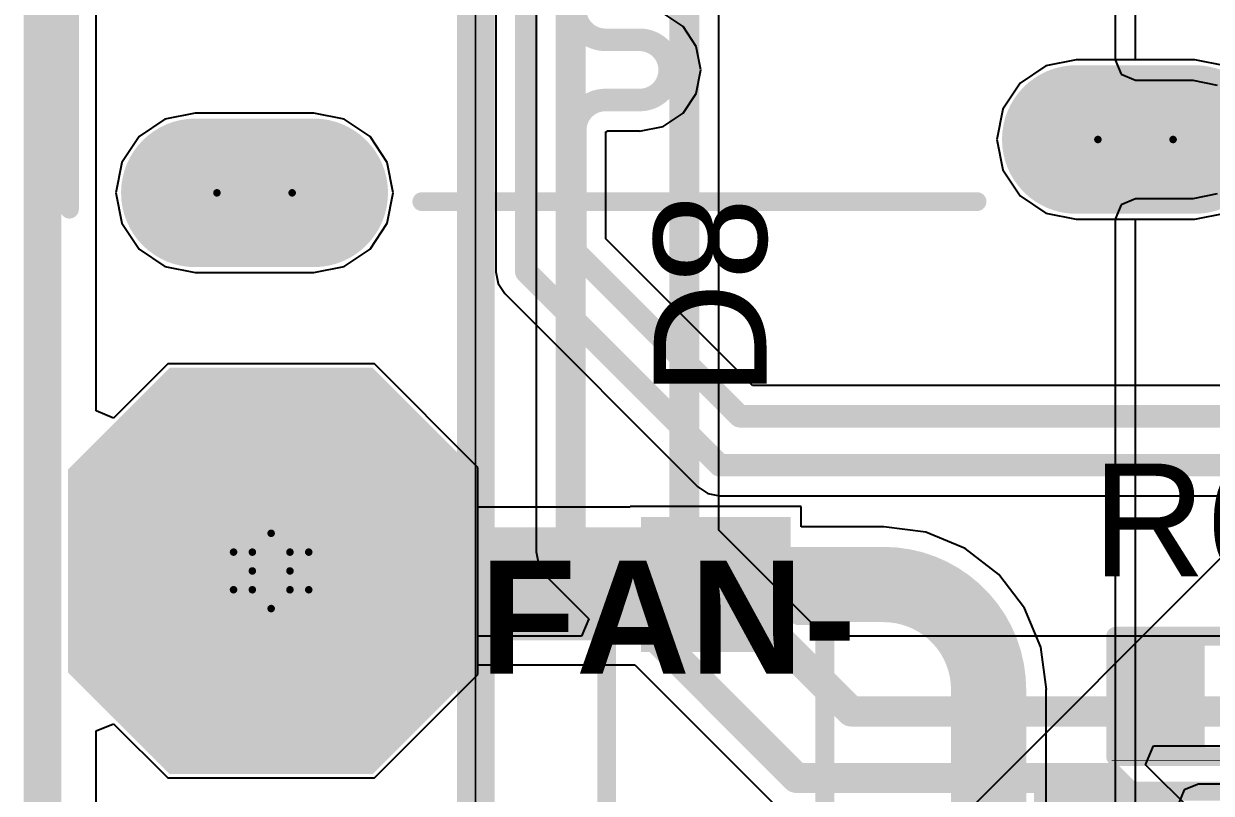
# Model space of a CAD drawing. Header units: inches. Extents: x -6 to 5433, y -4 to 5447.
# Drawn here: x -5.55 to 2.47, y 12.01 to 17.21 of the extents above; entities that cross this region are included whole.
import ezdxf

# ---------------------------------------------------------------- set-up
doc = ezdxf.new("R2010")
doc.units = ezdxf.units.IN
for name, color, linetype in [('Board_outline', 216, 'Continuous'), ('Bottom Layer', 5, 'Continuous'), ('Bottom Overlay', 54, 'Continuous'), ('Bottom Paste', 16, 'Continuous'), ('Bottom Solder', 6, 'Continuous'), ('Drill Drawing', 1, 'Continuous'), ('Ground', 16, 'Continuous'), ('Mechanical 4', 56, 'Continuous'), ('Multi-Layer', 9, 'Continuous'), ('Pad Holes', 156, 'Continuous'), ('Power', 76, 'Continuous'), ('Top Layer', 1, 'Continuous'), ('Top Overlay', 2, 'Continuous'), ('Top Paste', 8, 'Continuous'), ('Top Solder', 216, 'Continuous')]:
    doc.layers.add(name, color=color, linetype=linetype)
doc.styles.add('Arial', font='', dxfattribs={"height": 0.2})
doc.styles.add('Arial_Bold', font='', dxfattribs={"height": 0.2})
doc.styles.get('Arial').set_extended_font_data('Arial')
doc.styles.get('Arial_Bold').set_extended_font_data('Arial', bold=True)

# ---------------------------------------------------------------- blocks, each defined once
blk = doc.blocks.new('SOD_323_B_14')
at = {"layer": 'Bottom Layer'}
for points in [[(-0.75, -0.45), (-1.55, -0.45), (-1.55, 0.45), (-0.75, 0.45)], [(1.55, -0.45), (0.75, -0.45), (0.75, 0.45), (1.55, 0.45)]]:
    blk.add_hatch(color=5, dxfattribs=at).paths.add_polyline_path(points)
at = {"layer": 'Bottom Overlay'}
for points in [[(-2.0061, 0.4826), (-0.9139, 0.4826), (-0.9139, 0.7874), (-2.0061, 0.7874)], [(-2.0061, -0.508), (-1.5743, -0.508), (-1.5743, 0.508), (-2.0061, 0.508)], [(-2.0061, -0.7874), (-0.9139, -0.7874), (-0.9139, -0.4826), (-2.0061, -0.4826)]]:
    blk.add_hatch(color=54, dxfattribs=at).paths.add_polyline_path(points)
at = {"layer": 'Bottom Paste'}
for points in [[(-0.75, -0.45), (-1.55, -0.45), (-1.55, 0.45), (-0.75, 0.45)], [(1.55, -0.45), (0.75, -0.45), (0.75, 0.45), (1.55, 0.45)]]:
    blk.add_hatch(color=16, dxfattribs=at).paths.add_polyline_path(points)
at = {"layer": 'Bottom Solder'}
for points in [[(-0.695, -0.505), (-1.605, -0.505), (-1.605, 0.505), (-0.695, 0.505)], [(1.605, -0.505), (0.695, -0.505), (0.695, 0.505), (1.605, 0.505)]]:
    blk.add_hatch(color=6, dxfattribs=at).paths.add_polyline_path(points)
at = {"layer": 'Bottom Overlay'}
for points in [[(-0.9144, 0.7366, 0.127, 0.127, 0), (0.9398, 0.7366, 0.127, 0.127, 0)], [(0.9398, 0.7366, 0.127, 0.127, 0), (0.9398, 0.5588, 0.127, 0.127, 0)], [(0.9398, -0.5588, 0.127, 0.127, 0), (0.9398, -0.7366, 0.127, 0.127, 0)], [(-0.9144, -0.7366, 0.127, 0.127, 0), (0.9398, -0.7366, 0.127, 0.127, 0)]]:
    blk.add_lwpolyline(points, format="xyseb", dxfattribs=at)
for points in [[(-0.9461, 0.7366, 0.0635, 0.0635, 1), (-0.8827, 0.7366, 0.0635, 0.0635, 1)], [(0.908, 0.7366, 0.0635, 0.0635, 1), (0.9715, 0.7366, 0.0635, 0.0635, 1)], [(0.908, 0.7366, 0.0635, 0.0635, 1), (0.9715, 0.7366, 0.0635, 0.0635, 1)], [(0.908, 0.5588, 0.0635, 0.0635, 1), (0.9715, 0.5588, 0.0635, 0.0635, 1)], [(0.908, -0.5588, 0.0635, 0.0635, 1), (0.9715, -0.5588, 0.0635, 0.0635, 1)], [(-0.9461, -0.7366, 0.0635, 0.0635, 1), (-0.8827, -0.7366, 0.0635, 0.0635, 1)], [(0.908, -0.7366, 0.0635, 0.0635, 1), (0.9715, -0.7366, 0.0635, 0.0635, 1)], [(0.908, -0.7366, 0.0635, 0.0635, 1), (0.9715, -0.7366, 0.0635, 0.0635, 1)]]:
    blk.add_lwpolyline(points, format="xyseb", close=True, dxfattribs=at)
blk = doc.blocks.new('TL3340AF160QG_33')
at = {"layer": 'Top Solder'}
blk.add_line((-1.71, 0.3751), (-5441.5052, 5436.5959), dxfattribs=at)
blk = doc.blocks.new('R___0402_58')
at = {"layer": 'Top Layer'}
for points in [[(-0.6985, -0.3175), (-0.6985, 0.3175), (-0.2413, 0.3175), (-0.2413, -0.3175)], [(0.2413, -0.3175), (0.2413, 0.3175), (0.6985, 0.3175), (0.6985, -0.3175)]]:
    blk.add_hatch(color=1, dxfattribs=at).paths.add_polyline_path(points)
at = {"layer": 'Top Paste'}
for points in [[(-0.6985, -0.3175), (-0.6985, 0.3175), (-0.2413, 0.3175), (-0.2413, -0.3175)], [(0.2413, -0.3175), (0.2413, 0.3175), (0.6985, 0.3175), (0.6985, -0.3175)]]:
    blk.add_hatch(color=8, dxfattribs=at).paths.add_polyline_path(points)
at = {"layer": 'Top Solder'}
for points in [[(-0.7535, -0.3725), (-0.7535, 0.3725), (-0.1863, 0.3725), (-0.1863, -0.3725)], [(0.1863, -0.3725), (0.1863, 0.3725), (0.7535, 0.3725), (0.7535, -0.3725)]]:
    blk.add_hatch(color=216, dxfattribs=at).paths.add_polyline_path(points)
at = {"layer": 'Top Overlay'}
for points in [[(-0.7874, 0.4064, 0.127, 0.127, 0), (0.7874, 0.4064, 0.127, 0.127, 0)], [(-0.7874, -0.4064, 0.127, 0.127, 0), (-0.7874, 0.4064, 0.127, 0.127, 0)], [(0.7874, -0.4064, 0.127, 0.127, 0), (0.7874, 0.4064, 0.127, 0.127, 0)], [(-0.7874, -0.4064, 0.127, 0.127, 0), (0.7874, -0.4064, 0.127, 0.127, 0)], [(-0.8128, -0.4318, 0.00323, 0.00323, 0), (0.8128, -0.4318, 0.00323, 0.00323, 0)]]:
    blk.add_lwpolyline(points, format="xyseb", dxfattribs=at)
for points in [[(-0.8191, 0.4064, 0.0635, 0.0635, 1), (-0.7556, 0.4064, 0.0635, 0.0635, 1)], [(-0.8191, 0.4064, 0.0635, 0.0635, 1), (-0.7556, 0.4064, 0.0635, 0.0635, 1)], [(0.7556, 0.4064, 0.0635, 0.0635, 1), (0.8191, 0.4064, 0.0635, 0.0635, 1)], [(0.7556, 0.4064, 0.0635, 0.0635, 1), (0.8191, 0.4064, 0.0635, 0.0635, 1)], [(-0.8191, -0.4064, 0.0635, 0.0635, 1), (-0.7556, -0.4064, 0.0635, 0.0635, 1)], [(-0.8191, -0.4064, 0.0635, 0.0635, 1), (-0.7556, -0.4064, 0.0635, 0.0635, 1)], [(0.7556, -0.4064, 0.0635, 0.0635, 1), (0.8191, -0.4064, 0.0635, 0.0635, 1)], [(0.7556, -0.4064, 0.0635, 0.0635, 1), (0.8191, -0.4064, 0.0635, 0.0635, 1)], [(-0.8136, -0.4318, 0.00161, 0.00161, 1), (-0.812, -0.4318, 0.00161, 0.00161, 1)], [(0.812, -0.4318, 0.00161, 0.00161, 1), (0.8136, -0.4318, 0.00161, 0.00161, 1)]]:
    blk.add_lwpolyline(points, format="xyseb", close=True, dxfattribs=at)
blk = doc.blocks.new('R___0603_68')
at = {"layer": 'Top Layer'}
for points in [[(-0.381, 0.4445), (-0.381, -0.4445), (-1.143, -0.4445), (-1.143, 0.4445)], [(1.143, 0.4445), (1.143, -0.4445), (0.381, -0.4445), (0.381, 0.4445)]]:
    blk.add_hatch(color=1, dxfattribs=at).paths.add_polyline_path(points)
at = {"layer": 'Top Paste'}
for points in [[(-0.381, 0.4445), (-0.381, -0.4445), (-1.143, -0.4445), (-1.143, 0.4445)], [(1.143, 0.4445), (1.143, -0.4445), (0.381, -0.4445), (0.381, 0.4445)]]:
    blk.add_hatch(color=8, dxfattribs=at).paths.add_polyline_path(points)
at = {"layer": 'Top Solder'}
for points in [[(-0.2794, 0.5461), (-0.2794, -0.5461), (-1.2446, -0.5461), (-1.2446, 0.5461)], [(1.2446, 0.5461), (1.2446, -0.5461), (0.2794, -0.5461), (0.2794, 0.5461)]]:
    blk.add_hatch(color=216, dxfattribs=at).paths.add_polyline_path(points)
at = {"layer": 'Top Overlay'}
for points in [[(-1.2192, 0.5334, 0.127, 0.127, 0), (-1.2192, -0.5334, 0.127, 0.127, 0)], [(1.2192, 0.5334, 0.127, 0.127, 0), (-1.2192, 0.5334, 0.127, 0.127, 0)], [(1.2192, 0.5334, 0.127, 0.127, 0), (1.2192, -0.5334, 0.127, 0.127, 0)], [(1.2192, -0.5334, 0.127, 0.127, 0), (-1.2192, -0.5334, 0.127, 0.127, 0)]]:
    blk.add_lwpolyline(points, format="xyseb", dxfattribs=at)
for points in [[(-1.25095, 0.5334, 0.0635, 0.0635, 1), (-1.18745, 0.5334, 0.0635, 0.0635, 1)], [(-1.25095, 0.5334, 0.0635, 0.0635, 1), (-1.18745, 0.5334, 0.0635, 0.0635, 1)], [(1.18745, 0.5334, 0.0635, 0.0635, 1), (1.25095, 0.5334, 0.0635, 0.0635, 1)], [(1.18745, 0.5334, 0.0635, 0.0635, 1), (1.25095, 0.5334, 0.0635, 0.0635, 1)], [(-1.25095, -0.5334, 0.0635, 0.0635, 1), (-1.18745, -0.5334, 0.0635, 0.0635, 1)], [(-1.25095, -0.5334, 0.0635, 0.0635, 1), (-1.18745, -0.5334, 0.0635, 0.0635, 1)], [(1.18745, -0.5334, 0.0635, 0.0635, 1), (1.25095, -0.5334, 0.0635, 0.0635, 1)], [(1.18745, -0.5334, 0.0635, 0.0635, 1), (1.25095, -0.5334, 0.0635, 0.0635, 1)]]:
    blk.add_lwpolyline(points, format="xyseb", close=True, dxfattribs=at)
blk = doc.blocks.new('W_______2_54_1_0_133')
at = {"layer": 'Bottom Layer'}
blk.add_hatch(color=5, dxfattribs=at).paths.add_polyline_path([(0.635, 1.27), (-0.635, 1.27), (-1.27, 0.635), (-1.27, -0.635), (-0.635, -1.27), (0.635, -1.27), (1.27, -0.635), (1.27, 0.635)])
at = {"layer": 'Bottom Solder'}
blk.add_hatch(color=6, dxfattribs=at).paths.add_polyline_path([(0.6858, 1.3716), (-0.6858, 1.3716), (-1.3716, 0.6858), (-1.3716, -0.6858), (-0.6858, -1.3716), (0.6858, -1.3716), (1.3716, -0.6858), (1.3716, 0.6858)])
at = {"layer": 'Ground'}
blk.add_hatch(color=16, dxfattribs=at).paths.add_polyline_path([(0.635, 1.27), (-0.635, 1.27), (-1.27, 0.635), (-1.27, -0.635), (-0.635, -1.27), (0.635, -1.27), (1.27, -0.635), (1.27, 0.635)])
at = {"layer": 'Multi-Layer'}
blk.add_hatch(color=9, dxfattribs=at).paths.add_polyline_path([(0.635, 1.27), (-0.635, 1.27), (-1.27, 0.635), (-1.27, -0.635), (-0.635, -1.27), (0.635, -1.27), (1.27, -0.635), (1.27, 0.635)])
at = {"layer": 'Pad Holes'}
h = blk.add_hatch(color=7, dxfattribs=at)
edge = h.paths.add_edge_path()
edge.add_arc((0, 0), 0.508, 0, 360)
at = {"layer": 'Power'}
blk.add_hatch(color=76, dxfattribs=at).paths.add_polyline_path([(0.635, 1.27), (-0.635, 1.27), (-1.27, 0.635), (-1.27, -0.635), (-0.635, -1.27), (0.635, -1.27), (1.27, -0.635), (1.27, 0.635)])
at = {"layer": 'Top Layer'}
blk.add_hatch(color=1, dxfattribs=at).paths.add_polyline_path([(0.635, 1.27), (-0.635, 1.27), (-1.27, 0.635), (-1.27, -0.635), (-0.635, -1.27), (0.635, -1.27), (1.27, -0.635), (1.27, 0.635)])
at = {"layer": 'Top Solder'}
blk.add_hatch(color=216, dxfattribs=at).paths.add_polyline_path([(0.6858, 1.3716), (-0.6858, 1.3716), (-1.3716, 0.6858), (-1.3716, -0.6858), (-0.6858, -1.3716), (0.6858, -1.3716), (1.3716, -0.6858), (1.3716, 0.6858)])
blk = doc.blocks.new('12401832E402A_149')
at = {"layer": 'Bottom Layer'}
h = blk.add_hatch(color=5, dxfattribs=at)
edge = h.paths.add_edge_path()
edge.add_arc((4.13, 1.62), 0.4, 180, 360)
edge.add_line((4.53, 1.62), (4.53, 2.42))
edge.add_arc((4.13, 2.42), 0.4, 0, 180)
edge.add_line((3.73, 2.42), (3.73, 1.62))
h = blk.add_hatch(color=5, dxfattribs=at)
edge = h.paths.add_edge_path()
edge.add_arc((4.49, -4.33), 0.4, 180, 360)
edge.add_line((4.89, -4.33), (4.89, -3.53))
edge.add_arc((4.49, -3.53), 0.4, 0, 180)
edge.add_line((4.09, -3.53), (4.09, -4.33))
at = {"layer": 'Bottom Solder'}
h = blk.add_hatch(color=6, dxfattribs=at)
edge = h.paths.add_edge_path()
edge.add_arc((4.13, 1.62), 0.5016, 180, 360)
edge.add_line((4.6316, 1.62), (4.6316, 2.42))
edge.add_arc((4.13, 2.42), 0.5016, 0, 180)
edge.add_line((3.6284, 2.42), (3.6284, 1.62))
h = blk.add_hatch(color=6, dxfattribs=at)
edge = h.paths.add_edge_path()
edge.add_arc((4.49, -4.33), 0.5016, 180, 360)
edge.add_line((4.9916, -4.33), (4.9916, -3.53))
edge.add_arc((4.49, -3.53), 0.5016, 0, 180)
edge.add_line((3.9884, -3.53), (3.9884, -4.33))
at = {"layer": 'Ground'}
h = blk.add_hatch(color=16, dxfattribs=at)
edge = h.paths.add_edge_path()
edge.add_arc((4.13, 1.62), 0.4, 180, 360)
edge.add_line((4.53, 1.62), (4.53, 2.42))
edge.add_arc((4.13, 2.42), 0.4, 0, 180)
edge.add_line((3.73, 2.42), (3.73, 1.62))
h = blk.add_hatch(color=16, dxfattribs=at)
edge = h.paths.add_edge_path()
edge.add_arc((4.49, -4.33), 0.4, 180, 360)
edge.add_line((4.89, -4.33), (4.89, -3.53))
edge.add_arc((4.49, -3.53), 0.4, 0, 180)
edge.add_line((4.09, -3.53), (4.09, -4.33))
at = {"layer": 'Multi-Layer'}
h = blk.add_hatch(color=9, dxfattribs=at)
edge = h.paths.add_edge_path()
edge.add_arc((4.13, 1.62), 0.4, 180, 360)
edge.add_line((4.53, 1.62), (4.53, 2.42))
edge.add_arc((4.13, 2.42), 0.4, 0, 180)
edge.add_line((3.73, 2.42), (3.73, 1.62))
h = blk.add_hatch(color=9, dxfattribs=at)
edge = h.paths.add_edge_path()
edge.add_arc((4.49, -4.33), 0.4, 180, 360)
edge.add_line((4.89, -4.33), (4.89, -3.53))
edge.add_arc((4.49, -3.53), 0.4, 0, 180)
edge.add_line((4.09, -3.53), (4.09, -4.33))
at = {"layer": 'Pad Holes'}
h = blk.add_hatch(color=7, dxfattribs=at)
edge = h.paths.add_edge_path()
edge.add_arc((4.13, 1.72), 0.25, 180, 360)
edge.add_line((4.38, 1.72), (4.38, 2.32))
edge.add_arc((4.13, 2.32), 0.25, 0, 180)
edge.add_line((3.88, 2.32), (3.88, 1.72))
h = blk.add_hatch(color=7, dxfattribs=at)
edge = h.paths.add_edge_path()
edge.add_arc((4.49, -4.23), 0.25, 180, 360)
edge.add_line((4.74, -4.23), (4.74, -3.63))
edge.add_arc((4.49, -3.63), 0.25, 0, 180)
edge.add_line((4.24, -3.63), (4.24, -4.23))
at = {"layer": 'Power'}
h = blk.add_hatch(color=76, dxfattribs=at)
edge = h.paths.add_edge_path()
edge.add_arc((4.13, 1.62), 0.4, 180, 360)
edge.add_line((4.53, 1.62), (4.53, 2.42))
edge.add_arc((4.13, 2.42), 0.4, 0, 180)
edge.add_line((3.73, 2.42), (3.73, 1.62))
h = blk.add_hatch(color=76, dxfattribs=at)
edge = h.paths.add_edge_path()
edge.add_arc((4.49, -4.33), 0.4, 180, 360)
edge.add_line((4.89, -4.33), (4.89, -3.53))
edge.add_arc((4.49, -3.53), 0.4, 0, 180)
edge.add_line((4.09, -3.53), (4.09, -4.33))
at = {"layer": 'Top Layer'}
h = blk.add_hatch(color=1, dxfattribs=at)
edge = h.paths.add_edge_path()
edge.add_arc((4.13, 1.62), 0.4, 180, 360)
edge.add_line((4.53, 1.62), (4.53, 2.42))
edge.add_arc((4.13, 2.42), 0.4, 0, 180)
edge.add_line((3.73, 2.42), (3.73, 1.62))
h = blk.add_hatch(color=1, dxfattribs=at)
edge = h.paths.add_edge_path()
edge.add_arc((4.49, -4.33), 0.4, 180, 360)
edge.add_line((4.89, -4.33), (4.89, -3.53))
edge.add_arc((4.49, -3.53), 0.4, 0, 180)
edge.add_line((4.09, -3.53), (4.09, -4.33))
at = {"layer": 'Top Solder'}
h = blk.add_hatch(color=216, dxfattribs=at)
edge = h.paths.add_edge_path()
edge.add_arc((4.13, 1.62), 0.5016, 180, 360)
edge.add_line((4.6316, 1.62), (4.6316, 2.42))
edge.add_arc((4.13, 2.42), 0.5016, 0, 180)
edge.add_line((3.6284, 2.42), (3.6284, 1.62))
h = blk.add_hatch(color=216, dxfattribs=at)
edge = h.paths.add_edge_path()
edge.add_arc((4.49, -4.33), 0.5016, 180, 360)
edge.add_line((4.9916, -4.33), (4.9916, -3.53))
edge.add_arc((4.49, -3.53), 0.5016, 0, 180)
edge.add_line((3.9884, -3.53), (3.9884, -4.33))
at = {"layer": 'Top Overlay'}
for points in [[(4.5492, -2.8, 0.127, 0.127, 0), (4.5492, 0.95, 0.127, 0.127, 0)], [(4.6, -5.18, 0.127, 0.127, 0), (-4.6, -5.18, 0.127, 0.127, 0)]]:
    blk.add_lwpolyline(points, format="xyseb", dxfattribs=at)
for points in [[(4.5175, 0.95, 0.0635, 0.0635, 1), (4.581, 0.95, 0.0635, 0.0635, 1)], [(4.5175, -2.8, 0.0635, 0.0635, 1), (4.581, -2.8, 0.0635, 0.0635, 1)], [(4.5683, -5.18, 0.0635, 0.0635, 1), (4.6318, -5.18, 0.0635, 0.0635, 1)]]:
    blk.add_lwpolyline(points, format="xyseb", close=True, dxfattribs=at)

msp = doc.modelspace()

# ---------------------------------------------------------------- linework, layer by layer
at = {"layer": 'Board_outline'}
msp.add_lwpolyline([(-5.4266, -3, 0.254, 0.254, 0), (-5.4266, 33.995, 0.254, 0.254, 0)], format="xyseb", dxfattribs=at)
at = {"layer": 'Bottom Layer'}
for p, q in [((-5.064, 14.5923), (-5.064, 33.995)), ((1.9551, 16.9618), (1.9551, 20.9045)), ((1.8176, 20.767), (1.8176, 16.9618)), ((1.8176, 16.9618), (1.8579, 16.8646)), ((2.3551, 16.9618), (1.9551, 16.9618)), ((2.5607, 16.9209), (2.3551, 16.9618)), ((1.8579, 16.8646), (1.9551, 16.8243)), ((1.9551, 16.8243), (2.3415, 16.8243)), ((2.3415, 16.8243), (2.5071, 16.7914)), ((2.5071, 16.0575), (2.3415, 16.0246)), ((1.8579, 15.9843), (1.8176, 15.8871)), ((1.9551, 16.0246), (1.8579, 15.9843)), ((2.3415, 16.0246), (1.9551, 16.0246)), ((1.8176, 15.8871), (1.8176, 10.9585)), ((1.9551, 10.9585), (1.9551, 15.8871)), ((1.9551, 15.8871), (2.3551, 15.8871)), ((2.3551, 15.8871), (2.5607, 15.928)), ((-4.5812, 14.9092), (-4.9467, 14.5437)), ((-3.1842, 14.9092), (-4.5812, 14.9092)), ((-2.4857, 14.2107), (-3.1842, 14.9092)), ((-4.9467, 14.5437), (-5.064, 14.5923)), ((-2.4857, 13.9429), (-2.4857, 14.2107)), ((-1.4569, 13.9429), (-2.4857, 13.9429)), ((-0.3029, 13.9476), (-1.4569, 13.9476)), ((-1.4569, 13.9476), (-1.4569, 13.9429)), ((-0.3029, 13.8091), (-0.3029, 13.9476)), ((0.2543, 13.8091), (-0.3029, 13.8091)), ((0.5387, 13.7736), (0.2543, 13.811)), ((0.2543, 13.811), (0.2543, 13.8091)), ((0.8038, 13.6638), (0.5387, 13.7736)), ((1.0314, 13.4891), (0.8038, 13.6638)), ((1.206, 13.2615), (1.0314, 13.4891)), ((1.3158, 12.9965), (1.206, 13.2615)), ((1.3533, 12.712), (1.3158, 12.9965)), ((1.3513, 9.9291), (1.3513, 12.712)), ((1.3513, 12.712), (1.3533, 12.712))]:
    msp.add_line(p, q, dxfattribs=at)
for points in [[(-3.8827, 13.5122, 0.762, 0.762, 0), (-3.7953, 13.4249, 0.762, 0.762, 0)], [(-3.7953, 13.4249, 0.762, 0.762, 0), (-0.8842, 13.4249, 0.762, 0.762, 0)], [(-0.8799, 13.4206, 0.508, 0.508, 0), (0.2543, 13.4206, 0.508, 0.508, 0)], [(0.2543, 13.4206, 0.508, 0.508, -0.414214), (0.9629, 12.712, 0.508, 0.508, 0)], [(0.9629, 9.9291, 0.508, 0.508, 0), (0.9629, 12.712, 0.508, 0.508, 0)]]:
    msp.add_lwpolyline(points, format="xyseb", dxfattribs=at)
for points in [[(-4.0732, 13.5122, 0.381, 0.381, 1), (-3.6922, 13.5122, 0.381, 0.381, 1)], [(-3.9858, 13.4249, 0.381, 0.381, 1), (-3.6048, 13.4249, 0.381, 0.381, 1)], [(-3.9858, 13.4249, 0.381, 0.381, 1), (-3.6048, 13.4249, 0.381, 0.381, 1)], [(-1.0747, 13.4249, 0.381, 0.381, 1), (-0.6937, 13.4249, 0.381, 0.381, 1)], [(-1.0069, 13.4206, 0.254, 0.254, 1), (-0.7529, 13.4206, 0.254, 0.254, 1)], [(0.1273, 13.4206, 0.254, 0.254, 1), (0.3813, 13.4206, 0.254, 0.254, 1)], [(0.1273, 13.4206, 0.254, 0.254, 1), (0.3813, 13.4206, 0.254, 0.254, 1)], [(0.8359, 12.712, 0.254, 0.254, 1), (1.0899, 12.712, 0.254, 0.254, 1)], [(0.8359, 12.712, 0.254, 0.254, 1), (1.0899, 12.712, 0.254, 0.254, 1)]]:
    msp.add_lwpolyline(points, format="xyseb", close=True, dxfattribs=at)
at = {"layer": 'Drill Drawing'}
for points in [[(2.2091, 16.4245, 0.0508, 0.0508, 1), (1.7011, 16.4245, 0.0508, 0.0508, 1)], [(1.6884, 16.4245, 0.0254, 0.0254, 1), (1.7138, 16.4245, 0.0254, 0.0254, 1)], [(2.1964, 16.4245, 0.0254, 0.0254, 1), (2.2218, 16.4245, 0.0254, 0.0254, 1)], [(-3.7409, 16.0645, 0.0508, 0.0508, 1), (-4.2489, 16.0645, 0.0508, 0.0508, 1)], [(-4.2616, 16.0645, 0.0254, 0.0254, 1), (-4.2362, 16.0645, 0.0254, 0.0254, 1)], [(-3.7536, 16.0645, 0.0254, 0.0254, 1), (-3.7282, 16.0645, 0.0254, 0.0254, 1)], [(-3.8954, 13.7662, 0.0254, 0.0254, 1), (-3.87, 13.7662, 0.0254, 0.0254, 1)], [(-3.8954, 13.7662, 0.0254, 0.0254, 1), (-3.87, 13.7662, 0.0254, 0.0254, 1)], [(-4.1494, 13.6392, 0.0254, 0.0254, 1), (-4.124, 13.6392, 0.0254, 0.0254, 1)], [(-4.1494, 13.6392, 0.0254, 0.0254, 1), (-4.124, 13.6392, 0.0254, 0.0254, 1)], [(-4.0224, 13.6392, 0.0254, 0.0254, 1), (-3.997, 13.6392, 0.0254, 0.0254, 1)], [(-4.0224, 13.6392, 0.0254, 0.0254, 1), (-3.997, 13.6392, 0.0254, 0.0254, 1)], [(-3.7684, 13.6392, 0.0254, 0.0254, 1), (-3.743, 13.6392, 0.0254, 0.0254, 1)], [(-3.7684, 13.6392, 0.0254, 0.0254, 1), (-3.743, 13.6392, 0.0254, 0.0254, 1)], [(-3.6414, 13.6392, 0.0254, 0.0254, 1), (-3.616, 13.6392, 0.0254, 0.0254, 1)], [(-3.6414, 13.6392, 0.0254, 0.0254, 1), (-3.616, 13.6392, 0.0254, 0.0254, 1)], [(-4.0224, 13.5122, 0.0254, 0.0254, 1), (-3.997, 13.5122, 0.0254, 0.0254, 1)], [(-4.0224, 13.5122, 0.0254, 0.0254, 1), (-3.997, 13.5122, 0.0254, 0.0254, 1)], [(-3.7684, 13.5122, 0.0254, 0.0254, 1), (-3.743, 13.5122, 0.0254, 0.0254, 1)], [(-3.7684, 13.5122, 0.0254, 0.0254, 1), (-3.743, 13.5122, 0.0254, 0.0254, 1)], [(-4.1494, 13.3852, 0.0254, 0.0254, 1), (-4.124, 13.3852, 0.0254, 0.0254, 1)], [(-4.1494, 13.3852, 0.0254, 0.0254, 1), (-4.124, 13.3852, 0.0254, 0.0254, 1)], [(-4.0224, 13.3852, 0.0254, 0.0254, 1), (-3.997, 13.3852, 0.0254, 0.0254, 1)], [(-4.0224, 13.3852, 0.0254, 0.0254, 1), (-3.997, 13.3852, 0.0254, 0.0254, 1)], [(-3.7684, 13.3852, 0.0254, 0.0254, 1), (-3.743, 13.3852, 0.0254, 0.0254, 1)], [(-3.7684, 13.3852, 0.0254, 0.0254, 1), (-3.743, 13.3852, 0.0254, 0.0254, 1)], [(-3.6414, 13.3852, 0.0254, 0.0254, 1), (-3.616, 13.3852, 0.0254, 0.0254, 1)], [(-3.6414, 13.3852, 0.0254, 0.0254, 1), (-3.616, 13.3852, 0.0254, 0.0254, 1)], [(-3.8954, 13.2582, 0.0254, 0.0254, 1), (-3.87, 13.2582, 0.0254, 0.0254, 1)], [(-3.8954, 13.2582, 0.0254, 0.0254, 1), (-3.87, 13.2582, 0.0254, 0.0254, 1)]]:
    msp.add_lwpolyline(points, format="xyseb", close=True, dxfattribs=at)
for points in [[(-4.0097, 13.6392, 0.0508, 0.0508, 0), (-3.8827, 13.7662, 0.0508, 0.0508, 0)], [(-3.8827, 13.7662, 0.0508, 0.0508, 0), (-3.7557, 13.6392, 0.0508, 0.0508, 0)], [(-4.1367, 13.6392, 0.0508, 0.0508, 0), (-4.0097, 13.5122, 0.0508, 0.0508, 0)], [(-4.1367, 13.6392, 0.0508, 0.0508, 0), (-4.0097, 13.6392, 0.0508, 0.0508, 0)], [(-3.7557, 13.6392, 0.0508, 0.0508, 0), (-3.6287, 13.6392, 0.0508, 0.0508, 0)], [(-3.7557, 13.5122, 0.0508, 0.0508, 0), (-3.6287, 13.6392, 0.0508, 0.0508, 0)], [(-4.1367, 13.3852, 0.0508, 0.0508, 0), (-4.0097, 13.5122, 0.0508, 0.0508, 0)], [(-3.7557, 13.5122, 0.0508, 0.0508, 0), (-3.6287, 13.3852, 0.0508, 0.0508, 0)], [(-4.1367, 13.3852, 0.0508, 0.0508, 0), (-4.0097, 13.3852, 0.0508, 0.0508, 0)], [(-4.0097, 13.3852, 0.0508, 0.0508, 0), (-3.8827, 13.2582, 0.0508, 0.0508, 0)], [(-3.8827, 13.2582, 0.0508, 0.0508, 0), (-3.7557, 13.3852, 0.0508, 0.0508, 0)], [(-3.7557, 13.3852, 0.0508, 0.0508, 0), (-3.6287, 13.3852, 0.0508, 0.0508, 0)]]:
    msp.add_lwpolyline(points, format="xyseb", dxfattribs=at)
at = {"layer": 'Ground'}
for p, q in [((-5.064, 14.5923), (-5.064, 33.995)), ((-2.3662, 20.3697), (-2.3662, 15.5311)), ((-1.101, 17.1873), (-1.2354, 17.2771)), ((-1.0112, 17.0528), (-1.101, 17.1873)), ((-0.9796, 16.8943), (-1.0112, 17.0528)), ((-1.0112, 16.7357), (-0.9796, 16.8943)), ((-1.101, 16.6013), (-1.0112, 16.7357)), ((-1.2354, 16.5114), (-1.101, 16.6013)), ((-1.6216, 16.4758), (-1.6159, 16.4781)), ((-1.6216, 15.7537), (-1.6216, 16.4758)), ((-1.6159, 16.4781), (-1.6135, 16.4839)), ((-1.6135, 16.4839), (-1.394, 16.4839)), ((-1.394, 16.4799), (-1.2354, 16.5114)), ((-1.394, 16.4839), (-1.394, 16.4799)), ((-0.6314, 14.7635), (-1.6216, 15.7537)), ((-2.3662, 15.5311), (-2.3662, 15.5311)), ((-2.3662, 15.5311), (-2.3504, 15.4518)), ((-2.3504, 15.4518), (-2.3055, 15.3846)), ((-2.3055, 15.3846), (-1.0005, 14.0797)), ((-4.5812, 14.9092), (-4.9467, 14.5437)), ((-3.1842, 14.9092), (-4.5812, 14.9092)), ((-2.4857, 14.2107), (-3.1842, 14.9092)), ((10.4312, 14.7635), (-0.6314, 14.7635)), ((-4.9467, 14.5437), (-5.064, 14.5923)), ((-2.4857, 12.8137), (-2.4857, 14.2107)), ((-1.0005, 14.0797), (-0.9333, 14.0347)), ((-0.9333, 14.0347), (-0.854, 14.019)), ((-0.854, 14.019), (-0.854, 14.019)), ((-0.854, 14.019), (9.4672, 14.019)), ((-3.1842, 12.1152), (-2.4857, 12.8137)), ((-5.064, 12.4322), (-4.9467, 12.4808)), ((-5.064, 11.5782), (-5.064, 12.4322)), ((-4.9467, 12.4808), (-4.5812, 12.1152)), ((-4.5812, 12.1152), (-3.1842, 12.1152))]:
    msp.add_line(p, q, dxfattribs=at)
for points in [[(-2.159, 15.5311, 0.1524, 0.1524, 0), (-2.159, 20.3697, 0.1524, 0.1524, 0)], [(-1.6256, 17.0975, 0.1524, 0.1524, -0.414214), (-1.8288, 17.3007, 0.1524, 0.1524, 0)], [(-1.6256, 17.0975, 0.1524, 0.1524, 0), (-1.394, 17.0975, 0.1524, 0.1524, 0)], [(-1.394, 17.0975, 0.1524, 0.1524, -1), (-1.394, 16.6911, 0.1524, 0.1524, 0)], [(-1.8288, 16.4879, 0.1524, 0.1524, -0.414214), (-1.6256, 16.6911, 0.1524, 0.1524, 0)], [(-1.6256, 16.6911, 0.1524, 0.1524, 0), (-1.394, 16.6911, 0.1524, 0.1524, 0)], [(-1.8288, 16.0053, 0.1524, 0.1524, 0), (-1.8288, 16.4879, 0.1524, 0.1524, 0)], [(-1.8288, 15.6679, 0.1524, 0.1524, 0), (-1.8288, 16.0053, 0.1524, 0.1524, 0)], [(-1.8288, 15.6679, 0.1524, 0.1524, 0), (-0.7173, 14.5564, 0.1524, 0.1524, 0)], [(-2.159, 15.5311, 0.1524, 0.1524, 0), (-0.854, 14.2262, 0.1524, 0.1524, 0)], [(-0.7173, 14.5564, 0.1524, 0.1524, 0), (10.4312, 14.5564, 0.1524, 0.1524, 0)], [(-0.854, 14.2262, 0.1524, 0.1524, 0), (10.2945, 14.2262, 0.1524, 0.1524, 0)]]:
    msp.add_lwpolyline(points, format="xyseb", dxfattribs=at)
for points in [[(-1.6637, 17.0975, 0.0762, 0.0762, 1), (-1.5875, 17.0975, 0.0762, 0.0762, 1)], [(-1.6637, 17.0975, 0.0762, 0.0762, 1), (-1.5875, 17.0975, 0.0762, 0.0762, 1)], [(-1.4321, 17.0975, 0.0762, 0.0762, 1), (-1.3559, 17.0975, 0.0762, 0.0762, 1)], [(-1.4321, 17.0975, 0.0762, 0.0762, 1), (-1.3559, 17.0975, 0.0762, 0.0762, 1)], [(-1.6637, 16.6911, 0.0762, 0.0762, 1), (-1.5875, 16.6911, 0.0762, 0.0762, 1)], [(-1.6637, 16.6911, 0.0762, 0.0762, 1), (-1.5875, 16.6911, 0.0762, 0.0762, 1)], [(-1.4321, 16.6911, 0.0762, 0.0762, 1), (-1.3559, 16.6911, 0.0762, 0.0762, 1)], [(-1.4321, 16.6911, 0.0762, 0.0762, 1), (-1.3559, 16.6911, 0.0762, 0.0762, 1)], [(-1.8669, 16.4879, 0.0762, 0.0762, 1), (-1.7907, 16.4879, 0.0762, 0.0762, 1)], [(-1.8669, 16.4879, 0.0762, 0.0762, 1), (-1.7907, 16.4879, 0.0762, 0.0762, 1)], [(-1.8669, 16.0053, 0.0762, 0.0762, 1), (-1.7907, 16.0053, 0.0762, 0.0762, 1)], [(-1.8669, 16.0053, 0.0762, 0.0762, 1), (-1.7907, 16.0053, 0.0762, 0.0762, 1)], [(-1.8669, 15.6679, 0.0762, 0.0762, 1), (-1.7907, 15.6679, 0.0762, 0.0762, 1)], [(-1.8669, 15.6679, 0.0762, 0.0762, 1), (-1.7907, 15.6679, 0.0762, 0.0762, 1)], [(-2.1971, 15.5311, 0.0762, 0.0762, 1), (-2.1209, 15.5311, 0.0762, 0.0762, 1)], [(-2.1971, 15.5311, 0.0762, 0.0762, 1), (-2.1209, 15.5311, 0.0762, 0.0762, 1)], [(-0.7554, 14.5564, 0.0762, 0.0762, 1), (-0.6792, 14.5564, 0.0762, 0.0762, 1)], [(-0.7554, 14.5564, 0.0762, 0.0762, 1), (-0.6792, 14.5564, 0.0762, 0.0762, 1)], [(-0.8921, 14.2262, 0.0762, 0.0762, 1), (-0.8159, 14.2262, 0.0762, 0.0762, 1)], [(-0.8921, 14.2262, 0.0762, 0.0762, 1), (-0.8159, 14.2262, 0.0762, 0.0762, 1)]]:
    msp.add_lwpolyline(points, format="xyseb", close=True, dxfattribs=at)
at = {"layer": 'Mechanical 4'}
for points in [[(-2.5, -2.5, 0.254, 0.254, 0), (-2.5, 33.5, 0.254, 0.254, 0)], [(-2.5028, -2.505, 0.0127, 0.0127, 0), (-2.5028, 33.495, 0.0127, 0.0127, 0)]]:
    msp.add_lwpolyline(points, format="xyseb", dxfattribs=at)
at = {"layer": 'Power'}
for p, q in [((-5.064, 14.5923), (-5.064, 33.995)), ((-2.0934, 23.8356), (-2.0934, 13.6407)), ((-0.8591, 13.7871), (-0.8591, 18.2958)), ((1.5551, 16.9618), (1.3494, 16.9209)), ((2.3551, 16.9618), (1.5551, 16.9618)), ((2.5607, 16.9209), (2.3551, 16.9618)), ((1.3494, 16.9209), (1.1751, 16.8044)), ((1.1751, 16.8044), (1.0586, 16.6301)), ((1.0586, 16.6301), (1.0177, 16.4245)), ((-4.6006, 16.5609), (-4.7749, 16.4444)), ((-4.3949, 16.6018), (-4.6006, 16.5609)), ((-3.5949, 16.6018), (-4.3949, 16.6018)), ((-3.3893, 16.5609), (-3.5949, 16.6018)), ((-3.215, 16.4444), (-3.3893, 16.5609)), ((-4.7749, 16.4444), (-4.8914, 16.2701)), ((-3.0985, 16.2701), (-3.215, 16.4444)), ((1.0177, 16.4245), (1.0586, 16.2188)), ((-4.8914, 16.2701), (-4.9323, 16.0645)), ((-3.0576, 16.0645), (-3.0985, 16.2701)), ((1.0586, 16.2188), (1.1751, 16.0445)), ((-4.9323, 16.0645), (-4.8914, 15.8588)), ((-3.0985, 15.8588), (-3.0576, 16.0645)), ((1.1751, 16.0445), (1.3494, 15.928)), ((1.3494, 15.928), (1.5551, 15.8871)), ((1.5551, 15.8871), (2.3551, 15.8871)), ((2.3551, 15.8871), (2.5607, 15.928)), ((-4.8914, 15.8588), (-4.7749, 15.6845)), ((-3.215, 15.6845), (-3.0985, 15.8588)), ((-4.7749, 15.6845), (-4.6006, 15.568)), ((-3.3893, 15.568), (-3.215, 15.6845)), ((-4.6006, 15.568), (-4.3949, 15.5271)), ((-3.5949, 15.5271), (-3.3893, 15.568)), ((-4.3949, 15.5271), (-3.5949, 15.5271)), ((-4.5812, 14.9092), (-4.9467, 14.5437)), ((-3.1842, 14.9092), (-4.5812, 14.9092)), ((-2.4857, 14.2107), (-3.1842, 14.9092)), ((-4.9467, 14.5437), (-5.064, 14.5923)), ((-2.4857, 13.0715), (-2.4857, 14.2107)), ((-0.1435, 13.0715), (-0.8591, 13.7871)), ((-2.0934, 13.6407), (-2.0756, 13.5515)), ((-2.0756, 13.5515), (-2.0251, 13.4759)), ((-2.0251, 13.4759), (-1.7381, 13.1889)), ((-1.7381, 13.1889), (-1.7867, 13.0715)), ((-1.7867, 13.0715), (-2.4857, 13.0715)), ((4.456, 13.0715), (-0.1435, 13.0715)), ((-2.4857, 12.8137), (-2.4857, 12.8778)), ((-2.4857, 12.8778), (-1.427, 12.8778)), ((-1.427, 12.8778), (-0.4996, 11.9504)), ((-3.1842, 12.1152), (-2.4857, 12.8137)), ((-5.064, 12.4322), (-4.9467, 12.4808)), ((-5.064, 7.1253), (-5.064, 12.4322)), ((-4.9467, 12.4808), (-4.5812, 12.1152)), ((2.0236, 12.2035), (2.0762, 12.3305)), ((2.0762, 12.3305), (14.7343, 12.3305)), ((2.3371, 11.89), (2.0236, 12.2035)), ((-4.5812, 12.1152), (-3.1842, 12.1152))]:
    msp.add_line(p, q, dxfattribs=at)
for points in [[(-1.8603, 13.6407, 0.2032, 0.2032, 0), (-1.8603, 23.8356, 0.2032, 0.2032, 0)], [(-1.0922, 13.6906, 0.2032, 0.2032, 0), (-1.0922, 18.6547, 0.2032, 0.2032, 0)], [(-1.8603, 13.6407, 0.2032, 0.2032, 0), (-0.3348, 12.1152, 0.2032, 0.2032, 0)], [(-1.0922, 13.6906, 0.2032, 0.2032, 0), (0.0349, 12.5635, 0.2032, 0.2032, 0)], [(0.0349, 12.5635, 0.2032, 0.2032, 0), (15.0999, 12.5635, 0.2032, 0.2032, 0)], [(-0.3348, 12.1152, 0.2032, 0.2032, 0), (1.7822, 12.1152, 0.2032, 0.2032, 0)], [(1.7822, 12.1152, 0.2032, 0.2032, 0), (2.1722, 11.7252, 0.2032, 0.2032, 0)]]:
    msp.add_lwpolyline(points, format="xyseb", dxfattribs=at)
for points in [[(-1.9111, 13.6407, 0.1016, 0.1016, 1), (-1.8095, 13.6407, 0.1016, 0.1016, 1)], [(-1.9111, 13.6407, 0.1016, 0.1016, 1), (-1.8095, 13.6407, 0.1016, 0.1016, 1)], [(-1.143, 13.6906, 0.1016, 0.1016, 1), (-1.0414, 13.6906, 0.1016, 0.1016, 1)], [(-1.143, 13.6906, 0.1016, 0.1016, 1), (-1.0414, 13.6906, 0.1016, 0.1016, 1)], [(-0.0159, 12.5635, 0.1016, 0.1016, 1), (0.0857, 12.5635, 0.1016, 0.1016, 1)], [(-0.0159, 12.5635, 0.1016, 0.1016, 1), (0.0857, 12.5635, 0.1016, 0.1016, 1)], [(-0.3856, 12.1152, 0.1016, 0.1016, 1), (-0.284, 12.1152, 0.1016, 0.1016, 1)], [(-0.3856, 12.1152, 0.1016, 0.1016, 1), (-0.284, 12.1152, 0.1016, 0.1016, 1)], [(1.7314, 12.1152, 0.1016, 0.1016, 1), (1.833, 12.1152, 0.1016, 0.1016, 1)], [(1.7314, 12.1152, 0.1016, 0.1016, 1), (1.833, 12.1152, 0.1016, 0.1016, 1)]]:
    msp.add_lwpolyline(points, format="xyseb", close=True, dxfattribs=at)
at = {"layer": 'Top Layer'}
for p, q in [((-5.064, 14.5923), (-5.064, 33.995)), ((-4.5812, 14.9092), (-4.9467, 14.5437)), ((-3.1842, 14.9092), (-4.5812, 14.9092)), ((-2.4857, 14.2107), (-3.1842, 14.9092)), ((-4.9467, 14.5437), (-5.064, 14.5923)), ((-2.4857, 12.8137), (-2.4857, 14.2107)), ((-3.1842, 12.1152), (-2.4857, 12.8137)), ((-5.064, 12.4322), (-4.9467, 12.4808)), ((-5.064, 11.9056), (-5.064, 12.4322)), ((-4.9467, 12.4808), (-4.5812, 12.1152)), ((-4.5812, 12.1152), (-3.1842, 12.1152)), ((2.2838, 12.0336), (2.2436, 11.9364)), ((2.381, 12.0739), (2.2838, 12.0336)), ((4.8049, 12.0739), (2.381, 12.0739))]:
    msp.add_line(p, q, dxfattribs=at)

# ---------------------------------------------------------------- block references
for name, p, rotation in [('TL3340AF160QG_33', (-3.7438, 5.9879), 270), ('12401832E402A_149', (-0.0649, 20.5545), 270), ('SOD_323_B_14', (-0.8799, 12.2706), 90), ('R___0603_68', (2.5532, 11.4919), 180)]:
    msp.add_blockref(name, p, dxfattribs=dict(rotation=rotation))
for name, p in [('W_______2_54_1_0_133', (-3.8827, 13.5122)), ('R___0402_58', (2.6083, 12.6651))]:
    msp.add_blockref(name, p)

# ---------------------------------------------------------------- texts
at = {"layer": 'Bottom Overlay', "style": 'Arial', "text_generation_flag": 2}
msp.add_text('D8', height=0.762, rotation=270, dxfattribs=at).set_placement((-1.2986, 14.689))
at = {"layer": 'Top Overlay', "style": 'Arial'}
msp.add_text('R68', height=0.762, dxfattribs=at).set_placement((1.6614, 13.4752))
at = {"layer": 'Top Overlay', "style": 'Arial_Bold'}
msp.add_text('FAN-', height=0.762, rotation=360, dxfattribs=at).set_placement((-2.4738, 12.8198))

doc.saveas('drawing.dxf')
